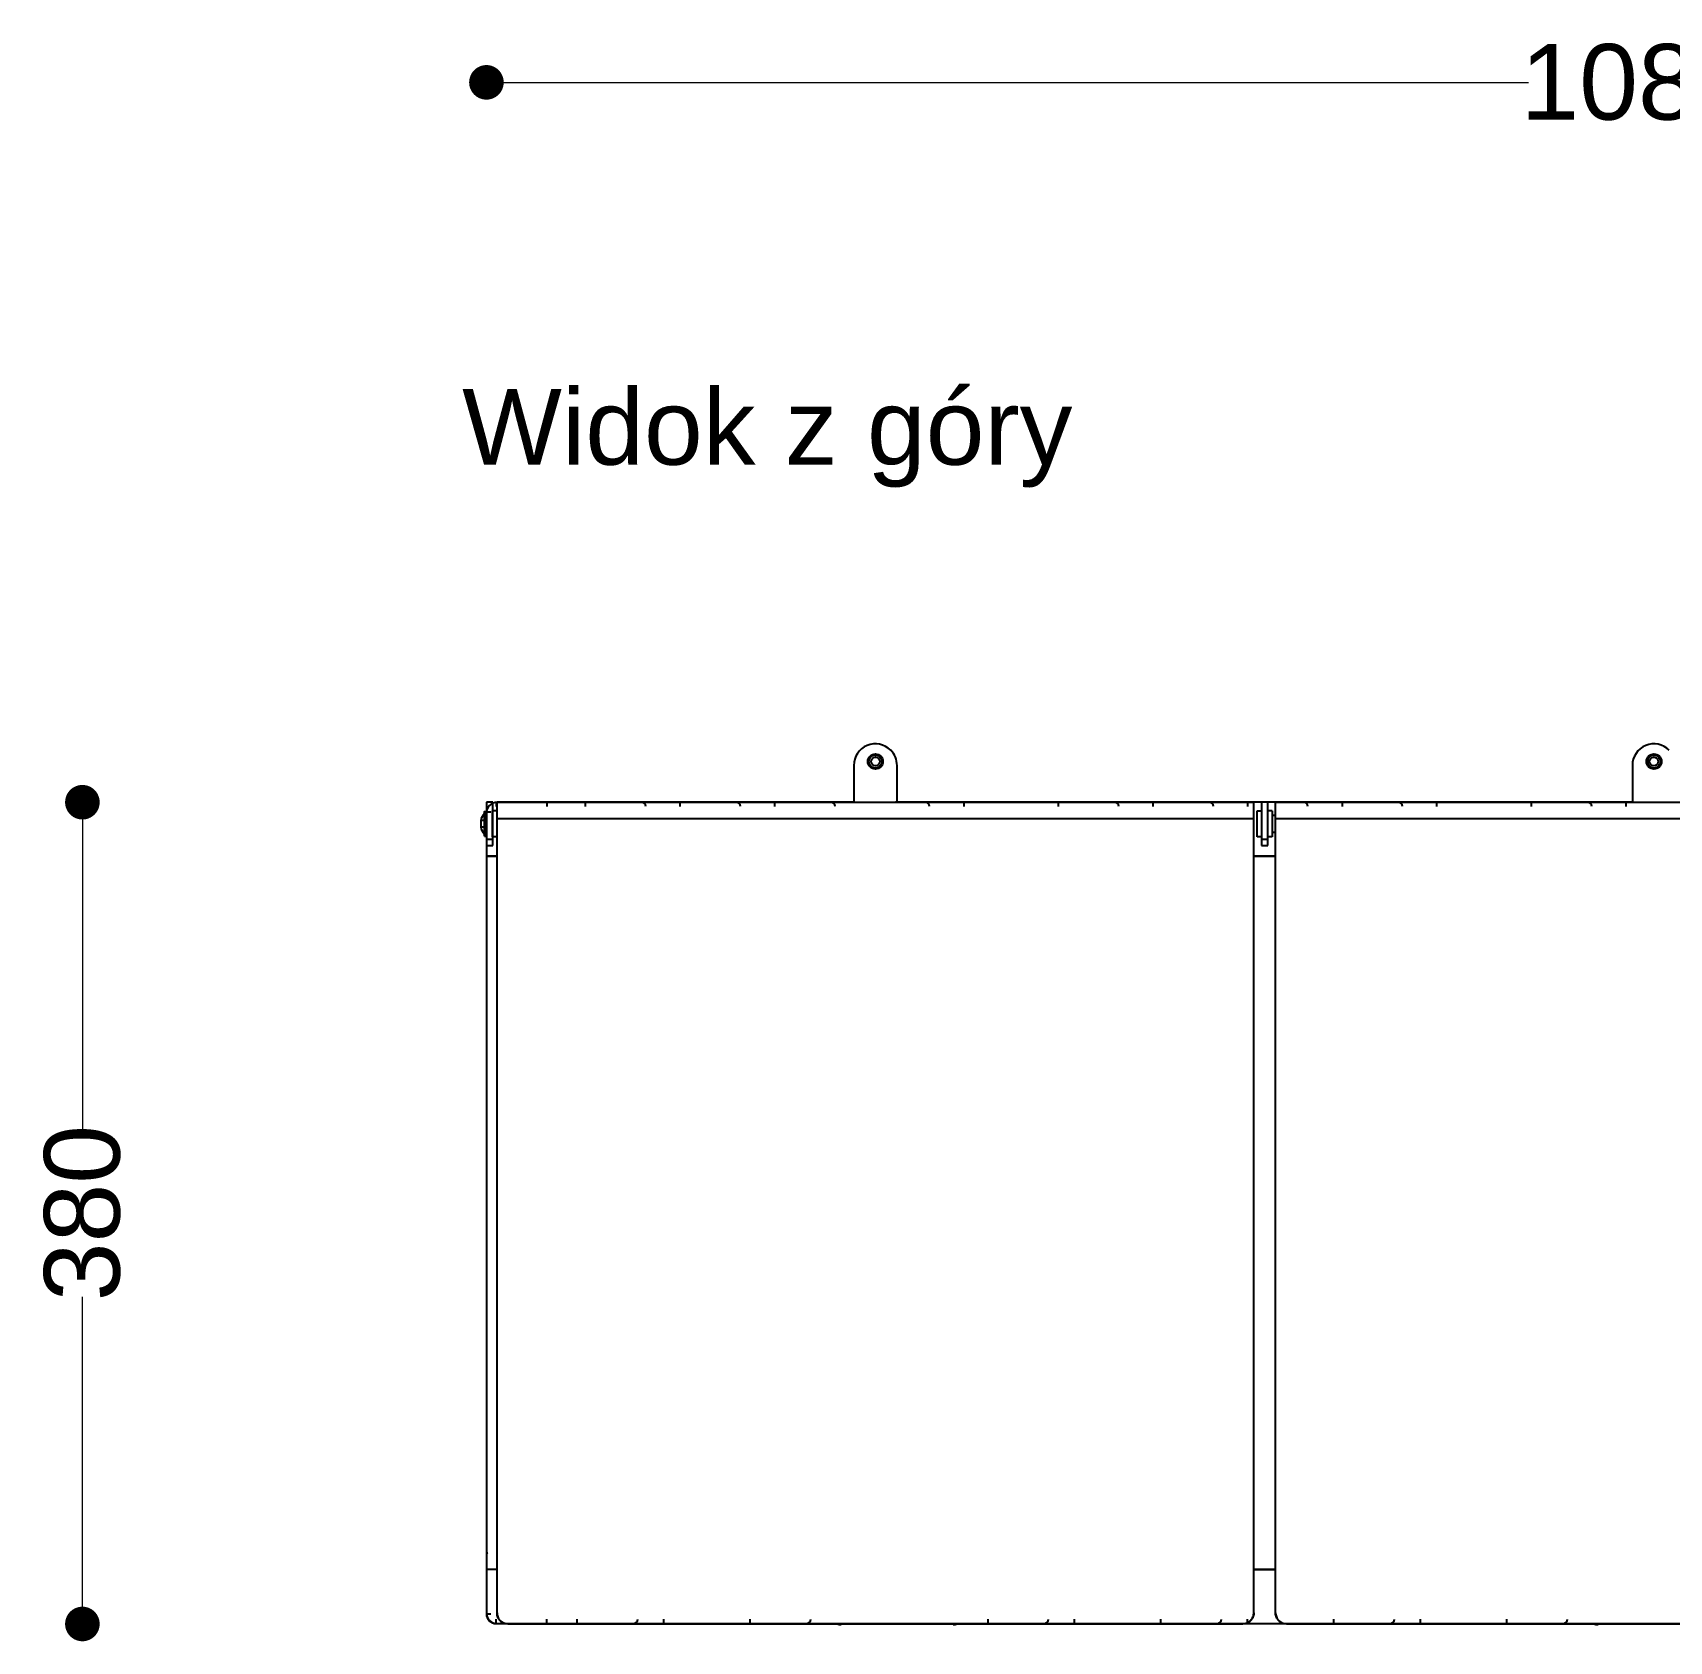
# Model space of a CAD drawing. Header units: millimetres. Extents: x 10366 to 18128, y 24546 to 29685.
# Drawn here: x 11919 to 12675, y 26712 to 27456 of the extents above; entities that cross this region are included whole.
import ezdxf

# ---------------------------------------------------------------- set-up
doc = ezdxf.new("R2010")
doc.units = ezdxf.units.MM
doc.header["$LTSCALE"] = 3
doc.layers.add('DomyÅ›lny', color=7, linetype='Continuous')
doc.styles.get("Standard").update_dxf_attribs({"font": 'arial.ttf'})
doc.dimstyles.new('MATEUSZ', dxfattribs={"dimtxt": 35, "dimasz": 16, "dimexe": 0.18, "dimexo": 0.0625, "dimgap": 0.09, "dimtad": 0, "dimdec": 0, "dimdsep": 46, "dimtxsty": 'Standard', "dimblk": 'DOT', "dimcen": 0.09, "dimse1": 1, "dimse2": 1, "dimadec": 0, "dimazin": 0, "dimtfac": 1, "dimtdec": 0, "dimtofl": 0, "dimtmove": 0, "dimatfit": 3, "dimfxl": 1, "dimtolj": 1, "dimtzin": 0, "dimlwd": 9, "dimlwe": 9, "dimarcsym": 0})

# ---------------------------------------------------------------- blocks, each defined once
blk = doc.blocks.new('_Dot')
at = {"color": 0, "linetype": 'ByBlock', "lineweight": -2}
blk.add_line((-0.5, 0), (-1, 0), dxfattribs=at)
at = {"color": 0, "linetype": 'ByBlock', "const_width": 0.5}
blk.add_lwpolyline([(-0.25, 0, 1), (0.25, 0, 1)], format="xyb", close=True, dxfattribs=at)
blk = doc.blocks.new('*D32')
at = {"color": 0, "lineweight": 9, "transparency": 16777216}
for p, q in [((12144.35, 27433.25), (12610.32, 27433.25)), ((13192.35, 27433.25), (12711.61, 27433.25))]:
    blk.add_line(p, q, dxfattribs=at)
at = {"layer": 'Defpoints', "color": 0, "transparency": 16777216}
for p in [(13208.35, 27433.25), (12128.35, 27100.23), (13208.35, 27100.2)]:
    blk.add_point(p, dxfattribs=at)
at = {"color": 0, "lineweight": 9, "transparency": 16777216, "xscale": 16, "yscale": 16, "zscale": 16, "rotation": 180}
blk.add_blockref('_Dot', (12128.35, 27433.25), dxfattribs=at)
at = {"color": 0, "lineweight": 9, "transparency": 16777216, "xscale": 16, "yscale": 16, "zscale": 16}
blk.add_blockref('_Dot', (13208.35, 27433.25), dxfattribs=at)
at = {"color": 0, "transparency": 16777216, "insert": (12660.97, 27433.25), "char_height": 35, "attachment_point": 5}
blk.add_mtext('\\A1;1080', dxfattribs=at)
blk = doc.blocks.new('*D35')
at = {"color": 0, "lineweight": 9, "transparency": 16777216}
for p, q in [((11941.48, 27084.23), (11941.48, 26948.84)), ((11941.48, 26736.08), (11941.48, 26871.47))]:
    blk.add_line(p, q, dxfattribs=at)
at = {"layer": 'Defpoints', "color": 0, "transparency": 16777216}
for p in [(11941.48, 27100.23), (12133.35, 27100.23), (12138.27, 26720.08)]:
    blk.add_point(p, dxfattribs=at)
at = {"color": 0, "lineweight": 9, "transparency": 16777216, "xscale": 16, "yscale": 16, "zscale": 16}
for p, rotation in [((11941.48, 27100.23), 90), ((11941.48, 26720.08), 270)]:
    blk.add_blockref('_Dot', p, dxfattribs=dict(at, rotation=rotation))
at = {"color": 0, "transparency": 16777216, "insert": (11941.48, 26910.16), "char_height": 35, "attachment_point": 5, "rotation": 90}
blk.add_mtext('\\A1;380', dxfattribs=at)

msp = doc.modelspace()

# ---------------------------------------------------------------- linework, layer by layer
at = {"layer": 'DomyÅ›lny'}
for p, q in [((12298.25, 27117.23), (12298.25, 27100.23)), ((12318.25, 27100.23), (12318.25, 27117.23)), ((12658.35, 27117.23), (12658.35, 27100.23)), ((12131.35, 27100.23), (12128.35, 27100.23)), ((12133.25, 27100.23), (12483.25, 27100.23)), ((12298.45, 27100.23), (12133.35, 27100.23)), ((12658.55, 27100.23), (12317.52, 27100.23)), ((12489.75, 27100.23), (12486.75, 27100.23)), ((12493.35, 27100.23), (12843.35, 27100.23)), ((12127.53, 27091.73), (12125.76, 27091.73)), ((12127.53, 27095.98), (12128.33, 27095.98)), ((12133.23, 27096.23), (12131.23, 27096.23)), ((12133.25, 27092.63), (12483.25, 27092.63)), ((12133.25, 26725.23), (12133.25, 27092.63)), ((12483.25, 26725.23), (12483.25, 27092.63)), ((12484.75, 27096.23), (12486.75, 27096.23)), ((12491.75, 27096.23), (12489.75, 27096.23)), ((12491.75, 27094.23), (12493.35, 27094.23)), ((12493.35, 27092.63), (12843.35, 27092.63)), ((12493.35, 26725.23), (12493.35, 27092.63)), ((12127.53, 27088.73), (12125.76, 27088.73)), ((12127.53, 27084.48), (12128.33, 27084.48)), ((12128.35, 27084.73), (12128.35, 27075.25)), ((12128.35, 27083.16), (12131.35, 27083.16)), ((12133.23, 27084.23), (12131.23, 27084.23)), ((12486.75, 27084.23), (12484.75, 27084.23)), ((12486.75, 27083.16), (12489.75, 27083.16)), ((12491.75, 27084.23), (12489.75, 27084.23)), ((12493.35, 27086.23), (12491.75, 27086.23)), ((12128.35, 27080.23), (12131.35, 27080.23)), ((12128.35, 27075.25), (12133.25, 27075.25)), ((12133.25, 27075.25), (12128.35, 27075.25)), ((12128.35, 27075.25), (12128.35, 26745.25)), ((12483.25, 27075.25), (12493.35, 27075.25)), ((12493.35, 27075.25), (12483.25, 27075.25)), ((12486.75, 27080.23), (12489.75, 27080.23)), ((12133.25, 26745.25), (12128.35, 26745.25)), ((12128.35, 26745.25), (12128.35, 26725.27)), ((12133.25, 26745.25), (12128.35, 26745.25)), ((12493.35, 26745.25), (12483.25, 26745.25)), ((12483.25, 26745.25), (12493.35, 26745.25)), ((12133.25, 26725.07), (12133.25, 26725.23)), ((12133.35, 26720.27), (13203.35, 26720.27)), ((12138.27, 26720.23), (12478.22, 26720.23)), ((12138.27, 26720.08), (12478.22, 26720.08)), ((12483.25, 26725.23), (12483.25, 26725.07)), ((12493.35, 26725.07), (12493.35, 26725.23)), ((12498.37, 26720.23), (12838.32, 26720.23)), ((12498.37, 26720.08), (12838.32, 26720.08))]:
    msp.add_line(p, q, dxfattribs=at)
for points in [[(12128.35, 27100.23, 0), (12128.35, 27100.23, 0), (12128.35, 27100.23, 0), (12128.35, 27100.23, 0), (12128.35, 27100.23, 0), (12128.35, 27100.23, 0), (12128.35, 27100.23, 0), (12128.35, 27100.23, 0), (12128.35, 27100.23, 0), (12128.35, 27100.23, 0), (12128.35, 27100.23, 0), (12128.35, 27100.23, 0), (12128.35, 27100.22, 0), (12128.35, 27100.2, 0), (12128.35, 27100.07, 0), (12128.35, 27099.56, 0), (12128.35, 27094.1, 0), (12128.35, 27083.16, 0)], [(12131.35, 27083.16, 0), (12131.35, 27100.23, 0)], [(12132.85, 27100.23, 0), (12132.85, 27100.23, 0), (12132.85, 27100.23, 0), (12132.85, 27100.23, 0), (12132.85, 27100.23, 0), (12132.85, 27100.23, 0), (12132.85, 27100.23, 0), (12132.85, 27100.23, 0), (12132.85, 27100.23, 0), (12132.85, 27100.23, 0), (12132.85, 27100.23, 0), (12132.85, 27100.23, 0), (12132.85, 27100.23, 0), (12132.85, 27100.22, 0), (12132.85, 27100.21, 0), (12132.85, 27100.17, 0), (12132.85, 27099.98, 0), (12132.85, 27098.23, 0)], [(12133.25, 27092.63, 0), (12133.25, 27100.23, 0)], [(12156.36, 27100.23, 0), (12156.36, 27100.23, 0), (12156.36, 27100.23, 0), (12156.36, 27100.23, 0), (12156.36, 27100.23, 0), (12156.36, 27100.23, 0), (12156.36, 27100.23, 0), (12156.36, 27100.23, 0), (12156.36, 27100.23, 0), (12156.36, 27100.23, 0), (12156.36, 27100.23, 0), (12156.36, 27100.23, 0), (12156.36, 27100.23, 0), (12156.36, 27100.22, 0), (12156.36, 27100.21, 0), (12156.36, 27100.17, 0), (12156.36, 27099.98, 0), (12156.36, 27098.23, 0)], [(12174.08, 27100.27, 0), (12174.08, 27100.27, 0), (12174.08, 27100.27, 0), (12174.08, 27100.27, 0), (12174.08, 27100.27, 0), (12174.08, 27100.27, 0), (12174.08, 27100.27, 0), (12174.08, 27100.27, 0), (12174.08, 27100.27, 0), (12174.08, 27100.27, 0), (12174.08, 27100.27, 0), (12174.08, 27100.27, 0), (12174.08, 27100.27, 0), (12174.08, 27100.27, 0), (12174.08, 27100.26, 0), (12174.08, 27100.22, 0), (12174.08, 27100.03, 0), (12174.08, 27098.27, 0)], [(12217.83, 27100.27, 0), (12217.83, 27100.27, 0), (12217.83, 27100.27, 0), (12217.83, 27100.27, 0), (12217.83, 27100.27, 0), (12217.83, 27100.27, 0), (12217.83, 27100.27, 0), (12217.83, 27100.27, 0), (12217.83, 27100.27, 0), (12217.83, 27100.27, 0), (12217.83, 27100.27, 0), (12217.83, 27100.27, 0), (12217.83, 27100.27, 0), (12217.83, 27100.27, 0), (12217.83, 27100.26, 0), (12217.83, 27100.22, 0), (12217.83, 27100.03, 0), (12217.83, 27098.27, 0)], [(12261.58, 27100.27, 0), (12261.58, 27100.27, 0), (12261.58, 27100.27, 0), (12261.58, 27100.27, 0), (12261.58, 27100.27, 0), (12261.58, 27100.27, 0), (12261.58, 27100.27, 0), (12261.58, 27100.27, 0), (12261.58, 27100.27, 0), (12261.58, 27100.27, 0), (12261.58, 27100.27, 0), (12261.58, 27100.27, 0), (12261.58, 27100.27, 0), (12261.58, 27100.27, 0), (12261.58, 27100.26, 0), (12261.58, 27100.22, 0), (12261.58, 27100.03, 0), (12261.58, 27098.27, 0)], [(12349.08, 27100.27, 0), (12349.08, 27100.27, 0), (12349.08, 27100.27, 0), (12349.08, 27100.27, 0), (12349.08, 27100.27, 0), (12349.08, 27100.27, 0), (12349.08, 27100.27, 0), (12349.08, 27100.27, 0), (12349.08, 27100.27, 0), (12349.08, 27100.27, 0), (12349.08, 27100.27, 0), (12349.08, 27100.27, 0), (12349.08, 27100.27, 0), (12349.08, 27100.27, 0), (12349.08, 27100.26, 0), (12349.08, 27100.22, 0), (12349.08, 27100.03, 0), (12349.08, 27098.27, 0)], [(12392.83, 27100.27, 0), (12392.83, 27100.27, 0), (12392.83, 27100.27, 0), (12392.83, 27100.27, 0), (12392.83, 27100.27, 0), (12392.83, 27100.27, 0), (12392.83, 27100.27, 0), (12392.83, 27100.27, 0), (12392.83, 27100.27, 0), (12392.83, 27100.27, 0), (12392.83, 27100.27, 0), (12392.83, 27100.27, 0), (12392.83, 27100.27, 0), (12392.83, 27100.27, 0), (12392.83, 27100.26, 0), (12392.83, 27100.22, 0), (12392.83, 27100.03, 0), (12392.83, 27098.27, 0)], [(12436.58, 27100.27, 0), (12436.58, 27100.27, 0), (12436.58, 27100.27, 0), (12436.58, 27100.27, 0), (12436.58, 27100.27, 0), (12436.58, 27100.27, 0), (12436.58, 27100.27, 0), (12436.58, 27100.27, 0), (12436.58, 27100.27, 0), (12436.58, 27100.27, 0), (12436.58, 27100.27, 0), (12436.58, 27100.27, 0), (12436.58, 27100.27, 0), (12436.58, 27100.27, 0), (12436.58, 27100.26, 0), (12436.58, 27100.22, 0), (12436.58, 27100.03, 0), (12436.58, 27098.27, 0)], [(12480.33, 27100.27, 0), (12480.33, 27100.27, 0), (12480.33, 27100.27, 0), (12480.33, 27100.27, 0), (12480.33, 27100.27, 0), (12480.33, 27100.27, 0), (12480.33, 27100.27, 0), (12480.33, 27100.27, 0), (12480.33, 27100.27, 0), (12480.33, 27100.27, 0), (12480.33, 27100.27, 0), (12480.33, 27100.27, 0), (12480.33, 27100.27, 0), (12480.33, 27100.27, 0), (12480.33, 27100.26, 0), (12480.33, 27100.22, 0), (12480.33, 27100.03, 0), (12480.33, 27098.27, 0)], [(12483.25, 27092.63, 0), (12483.25, 27100.23, 0)], [(12486.75, 27100.23, 0), (12486.75, 27100.23, 0), (12486.75, 27100.23, 0), (12486.75, 27100.23, 0), (12486.75, 27100.23, 0), (12486.75, 27100.23, 0), (12486.75, 27100.23, 0), (12486.75, 27100.23, 0), (12486.75, 27100.23, 0), (12486.75, 27100.23, 0), (12486.75, 27100.23, 0), (12486.75, 27100.23, 0), (12486.75, 27100.22, 0), (12486.75, 27100.2, 0), (12486.75, 27100.07, 0), (12486.75, 27099.56, 0), (12486.75, 27094.1, 0), (12486.75, 27083.16, 0)], [(12489.75, 27083.16, 0), (12489.75, 27100.23, 0)], [(12493.35, 27092.63, 0), (12493.35, 27100.23, 0)], [(12524.08, 27100.27, 0), (12524.08, 27100.27, 0), (12524.08, 27100.27, 0), (12524.08, 27100.27, 0), (12524.08, 27100.27, 0), (12524.08, 27100.27, 0), (12524.08, 27100.27, 0), (12524.08, 27100.27, 0), (12524.08, 27100.27, 0), (12524.08, 27100.27, 0), (12524.08, 27100.27, 0), (12524.08, 27100.27, 0), (12524.08, 27100.27, 0), (12524.08, 27100.27, 0), (12524.08, 27100.26, 0), (12524.08, 27100.22, 0), (12524.08, 27100.03, 0), (12524.08, 27098.27, 0)], [(12567.83, 27100.27, 0), (12567.83, 27100.27, 0), (12567.83, 27100.27, 0), (12567.83, 27100.27, 0), (12567.83, 27100.27, 0), (12567.83, 27100.27, 0), (12567.83, 27100.27, 0), (12567.83, 27100.27, 0), (12567.83, 27100.27, 0), (12567.83, 27100.27, 0), (12567.83, 27100.27, 0), (12567.83, 27100.27, 0), (12567.83, 27100.27, 0), (12567.83, 27100.27, 0), (12567.83, 27100.26, 0), (12567.83, 27100.22, 0), (12567.83, 27100.03, 0), (12567.83, 27098.27, 0)], [(12611.58, 27100.27, 0), (12611.58, 27100.27, 0), (12611.58, 27100.27, 0), (12611.58, 27100.27, 0), (12611.58, 27100.27, 0), (12611.58, 27100.27, 0), (12611.58, 27100.27, 0), (12611.58, 27100.27, 0), (12611.58, 27100.27, 0), (12611.58, 27100.27, 0), (12611.58, 27100.27, 0), (12611.58, 27100.27, 0), (12611.58, 27100.27, 0), (12611.58, 27100.27, 0), (12611.58, 27100.26, 0), (12611.58, 27100.22, 0), (12611.58, 27100.03, 0), (12611.58, 27098.27, 0)], [(12655.33, 27100.27, 0), (12655.33, 27100.27, 0), (12655.33, 27100.27, 0), (12655.33, 27100.27, 0), (12655.33, 27100.27, 0), (12655.33, 27100.27, 0), (12655.33, 27100.27, 0), (12655.33, 27100.27, 0), (12655.33, 27100.27, 0), (12655.33, 27100.27, 0), (12655.33, 27100.27, 0), (12655.33, 27100.27, 0), (12655.33, 27100.27, 0), (12655.33, 27100.27, 0), (12655.33, 27100.26, 0), (12655.33, 27100.22, 0), (12655.33, 27100.03, 0), (12655.33, 27098.27, 0)], [(12125.76, 27091.73, 0), (12125.7, 27090.98, 0), (12125.76, 27090.23, 0)], [(12125.76, 27090.23, 0), (12125.7, 27089.48, 0), (12125.76, 27088.73, 0)], [(12127.53, 27093.74, 0), (12127.53, 27095.56, 0), (12127.53, 27095.93, 0), (12127.53, 27095.98, 0), (12127.53, 27095.98, 0), (12127.53, 27095.98, 0), (12127.53, 27095.98, 0), (12127.53, 27095.98, 0), (12127.53, 27095.98, 0), (12127.53, 27095.98, 0), (12127.53, 27095.98, 0), (12127.53, 27095.98, 0), (12127.53, 27095.98, 0), (12127.53, 27095.98, 0), (12127.53, 27095.98, 0), (12127.53, 27095.98, 0), (12127.53, 27095.98, 0), (12127.53, 27095.98, 0), (12127.53, 27095.98, 0), (12127.53, 27095.98, 0), (12127.53, 27095.97, 0), (12127.53, 27095.92, 0), (12127.53, 27095.7, 0), (12127.53, 27094.79, 0), (12127.53, 27084.48, 0)], [(12128.33, 27095.98, 0), (12128.33, 27095.98, 0), (12128.33, 27095.98, 0), (12128.33, 27095.98, 0), (12128.33, 27095.98, 0), (12128.33, 27095.98, 0), (12128.33, 27095.98, 0), (12128.33, 27095.98, 0), (12128.33, 27095.98, 0), (12128.33, 27095.98, 0), (12128.33, 27095.98, 0), (12128.33, 27095.98, 0), (12128.33, 27095.97, 0), (12128.33, 27095.94, 0), (12128.33, 27095.82, 0), (12128.33, 27095.28, 0), (12128.33, 27084.48, 0)], [(12128.35, 27094.48, 0), (12128.35, 27094.48, 0), (12128.35, 27094.48, 0), (12128.35, 27094.48, 0), (12128.35, 27094.48, 0), (12128.35, 27094.48, 0), (12128.35, 27094.48, 0), (12128.35, 27094.48, 0), (12128.35, 27094.48, 0), (12128.35, 27094.48, 0), (12128.35, 27094.48, 0), (12128.35, 27094.48, 0), (12128.35, 27094.48, 0), (12128.35, 27094.45, 0), (12128.35, 27094.36, 0), (12128.35, 27093.96, 0), (12128.35, 27085.98, 0)], [(12128.36, 27095.74, 0), (12128.36, 27095.74, 0), (12128.36, 27095.74, 0), (12128.36, 27095.74, 0), (12128.36, 27095.74, 0), (12128.36, 27095.74, 0), (12128.36, 27095.74, 0), (12128.36, 27095.74, 0), (12128.36, 27095.74, 0), (12128.36, 27095.74, 0), (12128.36, 27095.74, 0), (12128.36, 27095.74, 0), (12128.36, 27095.74, 0), (12128.36, 27095.74, 0), (12128.37, 27095.74, 0), (12128.42, 27095.74, 0), (12128.6, 27095.74, 0), (12130.36, 27095.74, 0)], [(12131.23, 27084.23, 0), (12131.23, 27084.23, 0), (12131.23, 27084.23, 0), (12131.23, 27084.23, 0), (12131.23, 27084.23, 0), (12131.23, 27084.23, 0), (12131.23, 27084.23, 0), (12131.23, 27084.23, 0), (12131.23, 27084.23, 0), (12131.23, 27084.23, 0), (12131.23, 27084.24, 0), (12131.23, 27084.24, 0), (12131.23, 27084.24, 0), (12131.23, 27084.28, 0), (12131.23, 27084.41, 0), (12131.23, 27084.97, 0), (12131.23, 27096.23, 0)], [(12131.35, 27087.91, 0), (12131.35, 27094.48, 0)], [(12484.75, 27084.23, 0), (12484.75, 27084.23, 0), (12484.75, 27084.23, 0), (12484.75, 27084.23, 0), (12484.75, 27084.23, 0), (12484.75, 27084.23, 0), (12484.75, 27084.23, 0), (12484.75, 27084.23, 0), (12484.75, 27084.23, 0), (12484.75, 27084.23, 0), (12484.75, 27084.24, 0), (12484.75, 27084.24, 0), (12484.75, 27084.24, 0), (12484.75, 27084.28, 0), (12484.75, 27084.41, 0), (12484.75, 27084.97, 0), (12484.75, 27096.23, 0)], [(12486.75, 27096.23, 0), (12486.75, 27096.23, 0), (12486.75, 27096.23, 0), (12486.75, 27096.23, 0), (12486.75, 27096.23, 0), (12486.75, 27096.23, 0), (12486.75, 27096.23, 0), (12486.75, 27096.23, 0), (12486.75, 27096.23, 0), (12486.75, 27096.23, 0), (12486.75, 27096.23, 0), (12486.75, 27096.23, 0), (12486.75, 27096.22, 0), (12486.75, 27096.19, 0), (12486.75, 27096.06, 0), (12486.75, 27095.49, 0), (12486.75, 27084.23, 0)], [(12486.75, 27092.68, 0), (12486.75, 27085.98, 0)], [(12489.75, 27084.23, 0), (12489.75, 27084.23, 0), (12489.75, 27084.23, 0), (12489.75, 27084.23, 0), (12489.75, 27084.23, 0), (12489.75, 27084.23, 0), (12489.75, 27084.23, 0), (12489.75, 27084.23, 0), (12489.75, 27084.23, 0), (12489.75, 27084.23, 0), (12489.75, 27084.24, 0), (12489.75, 27084.24, 0), (12489.75, 27084.24, 0), (12489.75, 27084.28, 0), (12489.75, 27084.41, 0), (12489.75, 27084.97, 0), (12489.75, 27096.23, 0)], [(12489.75, 27087.91, 0), (12489.75, 27094.48, 0)], [(12491.75, 27096.23, 0), (12491.75, 27096.23, 0), (12491.75, 27096.23, 0), (12491.75, 27096.23, 0), (12491.75, 27096.23, 0), (12491.75, 27096.23, 0), (12491.75, 27096.23, 0), (12491.75, 27096.23, 0), (12491.75, 27096.23, 0), (12491.75, 27096.23, 0), (12491.75, 27096.23, 0), (12491.75, 27096.23, 0), (12491.75, 27096.22, 0), (12491.75, 27096.19, 0), (12491.75, 27096.06, 0), (12491.75, 27095.49, 0), (12491.75, 27084.23, 0)], [(12127.53, 27084.48, 0), (12127.53, 27084.48, 0), (12127.53, 27084.48, 0), (12127.53, 27084.48, 0), (12127.53, 27084.48, 0), (12127.53, 27084.48, 0), (12127.53, 27084.48, 0), (12127.53, 27084.48, 0), (12127.53, 27084.48, 0), (12127.53, 27084.48, 0), (12127.53, 27084.48, 0), (12127.53, 27084.48, 0), (12127.53, 27084.49, 0), (12127.53, 27084.49, 0), (12127.53, 27084.5, 0), (12127.53, 27084.54, 0), (12127.53, 27084.72, 0), (12127.53, 27085.5, 0), (12127.53, 27086.85, 0)], [(12128.35, 27083.16, 0), (12128.35, 27080.94, 0), (12128.35, 27080.4, 0), (12128.35, 27080.27, 0), (12128.35, 27080.24, 0), (12128.35, 27080.24, 0), (12128.35, 27080.24, 0), (12128.35, 27080.23, 0), (12128.35, 27080.23, 0), (12128.35, 27080.23, 0), (12128.35, 27080.23, 0), (12128.35, 27080.23, 0), (12128.35, 27080.23, 0), (12128.35, 27080.23, 0), (12128.35, 27080.23, 0), (12128.35, 27080.23, 0), (12128.35, 27080.23, 0), (12128.35, 27080.23, 0), (12128.35, 27080.23, 0)], [(12131.35, 27080.23, 0), (12131.35, 27080.23, 0), (12131.35, 27080.23, 0), (12131.35, 27080.23, 0), (12131.35, 27080.23, 0), (12131.35, 27080.23, 0), (12131.35, 27080.23, 0), (12131.35, 27080.23, 0), (12131.35, 27080.23, 0), (12131.35, 27080.23, 0), (12131.35, 27080.23, 0), (12131.35, 27080.24, 0), (12131.35, 27080.24, 0), (12131.35, 27080.25, 0), (12131.35, 27080.3, 0), (12131.35, 27080.53, 0), (12131.35, 27081.47, 0), (12131.35, 27083.16, 0)], [(12486.75, 27083.16, 0), (12486.75, 27080.94, 0), (12486.75, 27080.4, 0), (12486.75, 27080.27, 0), (12486.75, 27080.24, 0), (12486.75, 27080.24, 0), (12486.75, 27080.24, 0), (12486.75, 27080.23, 0), (12486.75, 27080.23, 0), (12486.75, 27080.23, 0), (12486.75, 27080.23, 0), (12486.75, 27080.23, 0), (12486.75, 27080.23, 0), (12486.75, 27080.23, 0), (12486.75, 27080.23, 0), (12486.75, 27080.23, 0), (12486.75, 27080.23, 0), (12486.75, 27080.23, 0), (12486.75, 27080.23, 0)], [(12489.75, 27080.23, 0), (12489.75, 27080.23, 0), (12489.75, 27080.23, 0), (12489.75, 27080.23, 0), (12489.75, 27080.23, 0), (12489.75, 27080.23, 0), (12489.75, 27080.23, 0), (12489.75, 27080.23, 0), (12489.75, 27080.23, 0), (12489.75, 27080.23, 0), (12489.75, 27080.23, 0), (12489.75, 27080.24, 0), (12489.75, 27080.24, 0), (12489.75, 27080.25, 0), (12489.75, 27080.3, 0), (12489.75, 27080.53, 0), (12489.75, 27081.47, 0), (12489.75, 27083.16, 0)], [(12128.36, 26724.76, 0), (12128.36, 26724.76, 0), (12128.36, 26724.76, 0), (12128.36, 26724.76, 0), (12128.36, 26724.76, 0), (12128.36, 26724.76, 0), (12128.36, 26724.76, 0), (12128.36, 26724.76, 0), (12128.36, 26724.76, 0), (12128.36, 26724.76, 0), (12128.36, 26724.76, 0), (12128.36, 26724.76, 0), (12128.36, 26724.76, 0), (12128.36, 26724.76, 0), (12128.37, 26724.76, 0), (12128.42, 26724.76, 0), (12128.6, 26724.76, 0), (12130.36, 26724.76, 0)], [(12132.85, 26720.27, 0), (12132.85, 26720.27, 0), (12132.85, 26720.27, 0), (12132.85, 26720.27, 0), (12132.85, 26720.27, 0), (12132.85, 26720.27, 0), (12132.85, 26720.27, 0), (12132.85, 26720.27, 0), (12132.85, 26720.27, 0), (12132.85, 26720.27, 0), (12132.85, 26720.27, 0), (12132.85, 26720.27, 0), (12132.85, 26720.28, 0), (12132.85, 26720.28, 0), (12132.85, 26720.29, 0), (12132.85, 26720.33, 0), (12132.85, 26720.52, 0), (12132.85, 26722.27, 0)], [(12133.25, 26725.23, 0), (12133.27, 26724.75, 0), (12133.34, 26724.26, 0), (12133.46, 26723.78, 0), (12133.63, 26723.32, 0), (12133.84, 26722.87, 0), (12134.1, 26722.45, 0), (12134.39, 26722.05, 0), (12134.72, 26721.7, 0)], [(12134.72, 26721.54, 0), (12134.39, 26721.9, 0), (12134.1, 26722.29, 0), (12133.84, 26722.71, 0), (12133.63, 26723.16, 0), (12133.46, 26723.63, 0), (12133.34, 26724.11, 0), (12133.27, 26724.59, 0), (12133.25, 26725.07, 0)], [(12134.72, 26721.7, 0), (12135.08, 26721.37, 0), (12135.47, 26721.08, 0), (12135.9, 26720.83, 0), (12136.35, 26720.61, 0), (12136.82, 26720.45, 0), (12137.3, 26720.33, 0), (12137.79, 26720.26, 0), (12138.27, 26720.23, 0)], [(12138.27, 26720.08, 0), (12137.79, 26720.1, 0), (12137.3, 26720.17, 0), (12136.82, 26720.29, 0), (12136.35, 26720.46, 0), (12135.9, 26720.67, 0), (12135.47, 26720.92, 0), (12135.08, 26721.22, 0), (12134.72, 26721.54, 0)], [(12156.36, 26720.27, 0), (12156.36, 26720.27, 0), (12156.36, 26720.27, 0), (12156.36, 26720.27, 0), (12156.36, 26720.27, 0), (12156.36, 26720.27, 0), (12156.36, 26720.27, 0), (12156.36, 26720.27, 0), (12156.36, 26720.27, 0), (12156.36, 26720.27, 0), (12156.36, 26720.27, 0), (12156.36, 26720.27, 0), (12156.36, 26720.28, 0), (12156.36, 26720.28, 0), (12156.36, 26720.29, 0), (12156.36, 26720.33, 0), (12156.36, 26720.52, 0), (12156.36, 26722.27, 0)], [(12170.36, 26720.27, 0), (12170.36, 26720.27, 0), (12170.36, 26720.27, 0), (12170.36, 26720.27, 0), (12170.36, 26720.27, 0), (12170.36, 26720.27, 0), (12170.36, 26720.27, 0), (12170.36, 26720.27, 0), (12170.36, 26720.27, 0), (12170.36, 26720.27, 0), (12170.36, 26720.27, 0), (12170.36, 26720.27, 0), (12170.36, 26720.28, 0), (12170.36, 26720.28, 0), (12170.36, 26720.29, 0), (12170.36, 26720.33, 0), (12170.36, 26720.52, 0), (12170.36, 26722.27, 0)], [(12210.36, 26720.27, 0), (12210.36, 26720.27, 0), (12210.36, 26720.27, 0), (12210.36, 26720.27, 0), (12210.36, 26720.27, 0), (12210.36, 26720.27, 0), (12210.36, 26720.27, 0), (12210.36, 26720.27, 0), (12210.36, 26720.27, 0), (12210.36, 26720.27, 0), (12210.36, 26720.27, 0), (12210.36, 26720.27, 0), (12210.36, 26720.28, 0), (12210.36, 26720.28, 0), (12210.36, 26720.29, 0), (12210.36, 26720.33, 0), (12210.36, 26720.52, 0), (12210.36, 26722.27, 0)], [(12250.36, 26720.27, 0), (12250.36, 26720.27, 0), (12250.36, 26720.27, 0), (12250.36, 26720.27, 0), (12250.36, 26720.27, 0), (12250.36, 26720.27, 0), (12250.36, 26720.27, 0), (12250.36, 26720.27, 0), (12250.36, 26720.27, 0), (12250.36, 26720.27, 0), (12250.36, 26720.27, 0), (12250.36, 26720.27, 0), (12250.36, 26720.28, 0), (12250.36, 26720.28, 0), (12250.36, 26720.29, 0), (12250.36, 26720.33, 0), (12250.36, 26720.52, 0), (12250.36, 26722.27, 0)], [(12360.33, 26720.27, 0), (12360.33, 26720.27, 0), (12360.33, 26720.27, 0), (12360.33, 26720.27, 0), (12360.33, 26720.27, 0), (12360.33, 26720.27, 0), (12360.33, 26720.27, 0), (12360.33, 26720.27, 0), (12360.33, 26720.27, 0), (12360.33, 26720.27, 0), (12360.33, 26720.27, 0), (12360.33, 26720.27, 0), (12360.33, 26720.28, 0), (12360.33, 26720.28, 0), (12360.33, 26720.29, 0), (12360.33, 26720.33, 0), (12360.33, 26720.52, 0), (12360.33, 26722.27, 0)], [(12400.33, 26720.27, 0), (12400.33, 26720.27, 0), (12400.33, 26720.27, 0), (12400.33, 26720.27, 0), (12400.33, 26720.27, 0), (12400.33, 26720.27, 0), (12400.33, 26720.27, 0), (12400.33, 26720.27, 0), (12400.33, 26720.27, 0), (12400.33, 26720.27, 0), (12400.33, 26720.27, 0), (12400.33, 26720.27, 0), (12400.33, 26720.28, 0), (12400.33, 26720.28, 0), (12400.33, 26720.29, 0), (12400.33, 26720.33, 0), (12400.33, 26720.52, 0), (12400.33, 26722.27, 0)], [(12440.33, 26720.27, 0), (12440.33, 26720.27, 0), (12440.33, 26720.27, 0), (12440.33, 26720.27, 0), (12440.33, 26720.27, 0), (12440.33, 26720.27, 0), (12440.33, 26720.27, 0), (12440.33, 26720.27, 0), (12440.33, 26720.27, 0), (12440.33, 26720.27, 0), (12440.33, 26720.27, 0), (12440.33, 26720.27, 0), (12440.33, 26720.28, 0), (12440.33, 26720.28, 0), (12440.33, 26720.29, 0), (12440.33, 26720.33, 0), (12440.33, 26720.52, 0), (12440.33, 26722.27, 0)], [(12478.22, 26720.23, 0), (12478.67, 26720.25, 0), (12479.13, 26720.32, 0), (12479.6, 26720.43, 0), (12480.07, 26720.59, 0), (12480.53, 26720.79, 0), (12480.97, 26721.05, 0), (12481.39, 26721.35, 0), (12481.77, 26721.7, 0)], [(12481.77, 26721.54, 0), (12481.41, 26721.22, 0), (12481.02, 26720.92, 0), (12480.59, 26720.67, 0), (12480.14, 26720.46, 0), (12479.67, 26720.29, 0), (12479.19, 26720.17, 0), (12478.7, 26720.1, 0), (12478.22, 26720.08, 0)], [(12480.33, 26720.27, 0), (12480.33, 26720.27, 0), (12480.33, 26720.27, 0), (12480.33, 26720.27, 0), (12480.33, 26720.27, 0), (12480.33, 26720.27, 0), (12480.33, 26720.27, 0), (12480.33, 26720.27, 0), (12480.33, 26720.27, 0), (12480.33, 26720.27, 0), (12480.33, 26720.27, 0), (12480.33, 26720.27, 0), (12480.33, 26720.28, 0), (12480.33, 26720.28, 0), (12480.33, 26720.29, 0), (12480.33, 26720.33, 0), (12480.33, 26720.52, 0), (12480.33, 26722.27, 0)], [(12481.77, 26721.7, 0), (12482.12, 26722.08, 0), (12482.43, 26722.5, 0), (12482.68, 26722.93, 0), (12482.89, 26723.39, 0), (12483.05, 26723.85, 0), (12483.16, 26724.32, 0), (12483.23, 26724.78, 0), (12483.25, 26725.23, 0)], [(12483.25, 26725.07, 0), (12483.22, 26724.59, 0), (12483.15, 26724.11, 0), (12483.03, 26723.63, 0), (12482.86, 26723.16, 0), (12482.65, 26722.71, 0), (12482.39, 26722.29, 0), (12482.1, 26721.9, 0), (12481.77, 26721.54, 0)], [(12493.35, 26725.23, 0), (12493.37, 26724.75, 0), (12493.44, 26724.26, 0), (12493.56, 26723.78, 0), (12493.73, 26723.32, 0), (12493.94, 26722.87, 0), (12494.2, 26722.45, 0), (12494.49, 26722.05, 0), (12494.82, 26721.7, 0)], [(12494.82, 26721.54, 0), (12494.49, 26721.9, 0), (12494.2, 26722.29, 0), (12493.94, 26722.71, 0), (12493.73, 26723.16, 0), (12493.56, 26723.63, 0), (12493.44, 26724.11, 0), (12493.37, 26724.59, 0), (12493.35, 26725.07, 0)], [(12494.82, 26721.7, 0), (12495.18, 26721.37, 0), (12495.57, 26721.08, 0), (12496, 26720.83, 0), (12496.45, 26720.61, 0), (12496.92, 26720.45, 0), (12497.4, 26720.33, 0), (12497.89, 26720.26, 0), (12498.37, 26720.23, 0)], [(12498.37, 26720.08, 0), (12497.89, 26720.1, 0), (12497.4, 26720.17, 0), (12496.92, 26720.29, 0), (12496.45, 26720.46, 0), (12496, 26720.67, 0), (12495.57, 26720.92, 0), (12495.18, 26721.22, 0), (12494.82, 26721.54, 0)], [(12520.33, 26720.27, 0), (12520.33, 26720.27, 0), (12520.33, 26720.27, 0), (12520.33, 26720.27, 0), (12520.33, 26720.27, 0), (12520.33, 26720.27, 0), (12520.33, 26720.27, 0), (12520.33, 26720.27, 0), (12520.33, 26720.27, 0), (12520.33, 26720.27, 0), (12520.33, 26720.27, 0), (12520.33, 26720.27, 0), (12520.33, 26720.28, 0), (12520.33, 26720.28, 0), (12520.33, 26720.29, 0), (12520.33, 26720.33, 0), (12520.33, 26720.52, 0), (12520.33, 26722.27, 0)], [(12560.33, 26720.27, 0), (12560.33, 26720.27, 0), (12560.33, 26720.27, 0), (12560.33, 26720.27, 0), (12560.33, 26720.27, 0), (12560.33, 26720.27, 0), (12560.33, 26720.27, 0), (12560.33, 26720.27, 0), (12560.33, 26720.27, 0), (12560.33, 26720.27, 0), (12560.33, 26720.27, 0), (12560.33, 26720.27, 0), (12560.33, 26720.28, 0), (12560.33, 26720.28, 0), (12560.33, 26720.29, 0), (12560.33, 26720.33, 0), (12560.33, 26720.52, 0), (12560.33, 26722.27, 0)], [(12600.33, 26720.27, 0), (12600.33, 26720.27, 0), (12600.33, 26720.27, 0), (12600.33, 26720.27, 0), (12600.33, 26720.27, 0), (12600.33, 26720.27, 0), (12600.33, 26720.27, 0), (12600.33, 26720.27, 0), (12600.33, 26720.27, 0), (12600.33, 26720.27, 0), (12600.33, 26720.27, 0), (12600.33, 26720.27, 0), (12600.33, 26720.28, 0), (12600.33, 26720.28, 0), (12600.33, 26720.29, 0), (12600.33, 26720.33, 0), (12600.33, 26720.52, 0), (12600.33, 26722.27, 0)]]:
    msp.add_polyline3d(points, dxfattribs=at)
msp.add_polyline3d([(12127.53, 27085.48, 0), (12127.53, 27085.48, 0), (12127.53, 27085.48, 0), (12127.53, 27085.48, 0), (12127.53, 27085.48, 0), (12127.53, 27085.48, 0), (12127.53, 27085.48, 0), (12127.53, 27085.48, 0), (12127.53, 27085.48, 0), (12127.53, 27085.49, 0), (12127.53, 27085.49, 0), (12127.53, 27085.49, 0), (12127.53, 27085.52, 0), (12127.53, 27085.62, 0), (12127.53, 27086.07, 0), (12127.53, 27094.27, 0), (12127.53, 27094.96, 0), (12127.53, 27094.98, 0), (12127.53, 27094.98, 0), (12127.53, 27094.98, 0), (12127.53, 27094.98, 0), (12127.53, 27094.98, 0), (12127.53, 27094.98, 0), (12127.53, 27094.98, 0), (12127.53, 27094.98, 0), (12127.53, 27094.98, 0), (12127.53, 27094.98, 0), (12127.53, 27094.98, 0), (12127.53, 27094.98, 0), (12127.53, 27094.98, 0), (12127.53, 27094.98, 0), (12127.53, 27094.98, 0), (12127.53, 27094.98, 0), (12127.53, 27094.98, 0), (12127.53, 27094.95, 0), (12127.53, 27094.85, 0), (12127.53, 27094.4, 0)], close=True, dxfattribs=at)
for centre, radius in [((12308.25, 27119.06), 3.5), ((12308.25, 27119.06), 3), ((12308.25, 27119.06), 2), ((12668.35, 27119.06), 3.5), ((12668.35, 27119.06), 3), ((12668.35, 27119.06), 2)]:
    msp.add_circle(centre, radius, dxfattribs=at)
for centre, radius, start, end in [((12308.25, 27117.23), 10, 45, 180), ((12308.25, 27117.23), 10, 0, 45), ((12308.25, 27117.23), 10, 360, 45), ((12668.35, 27117.23), 10, 45, 180), ((12133.35, 27095.23), 5, 135, 180), ((12133.35, 27095.23), 5, 90, 135), ((12200.08, 27098.27), 2, 0, 90), ((12243.83, 27098.27), 2, 0, 90), ((12287.58, 27098.27), 2, 0, 90), ((12331.33, 27098.27), 2, 0, 90), ((12418.83, 27098.27), 2, 0, 90), ((12462.58, 27098.27), 2, 0, 90), ((12506.33, 27098.27), 2, 0, 90), ((12550.08, 27098.27), 2, 0, 90), ((12637.58, 27098.27), 2, 0, 90), ((12132.17, 27090.23), 6.64, 134.33269, 166.94523), ((12132.17, 27090.23), 6.64, 193.05477, 225.66731), ((12132.48, 26754.4), 4.13, 180, 206.12992), ((12133.35, 26725.27), 5, 180, 225), ((12132.85, 26724.76), 4.49, 180, 270), ((12133.35, 26725.27), 5, 225, 270), ((12196.36, 26722.27), 2, 270, 0), ((12276.36, 26722.27), 2, 270, 0), ((12292.48, 26723.9), 4.13, 242.70033, 270), ((12344.22, 26723.9), 4.13, 270, 297.29967), ((12386.33, 26722.27), 2, 270, 0), ((12466.33, 26722.27), 2, 270, 0), ((12546.33, 26722.27), 2, 270, 0), ((12626.33, 26722.27), 2, 270, 0), ((12642.48, 26723.9), 4.13, 242.70033, 270)]:
    msp.add_arc(centre, radius, start, end, dxfattribs=at)

# ---------------------------------------------------------------- texts
msp.add_text('Widok z góry', height=34.9616).set_placement((12117.13, 27256.37))

# ---------------------------------------------------------------- dimensions: what is measured, and where the dimension line sits
dim = msp.add_linear_dim(base=(13208.35, 27433.25), p1=(12128.35, 27100.23), p2=(13208.35, 27100.2), dimstyle='MATEUSZ')
dim.commit()
dim.dimension.update_dxf_attribs({"geometry": '*D32', "text_midpoint": (12660.97, 27433.25), "dimtype": 160})
dim = msp.add_linear_dim(base=(11941.48, 27100.23), p1=(12138.27, 26720.08), p2=(12133.35, 27100.23), angle=90, dimstyle='MATEUSZ')
dim.commit()
dim.dimension.update_dxf_attribs({"geometry": '*D35', "text_midpoint": (11941.48, 26910.16)})

doc.saveas('drawing.dxf')
